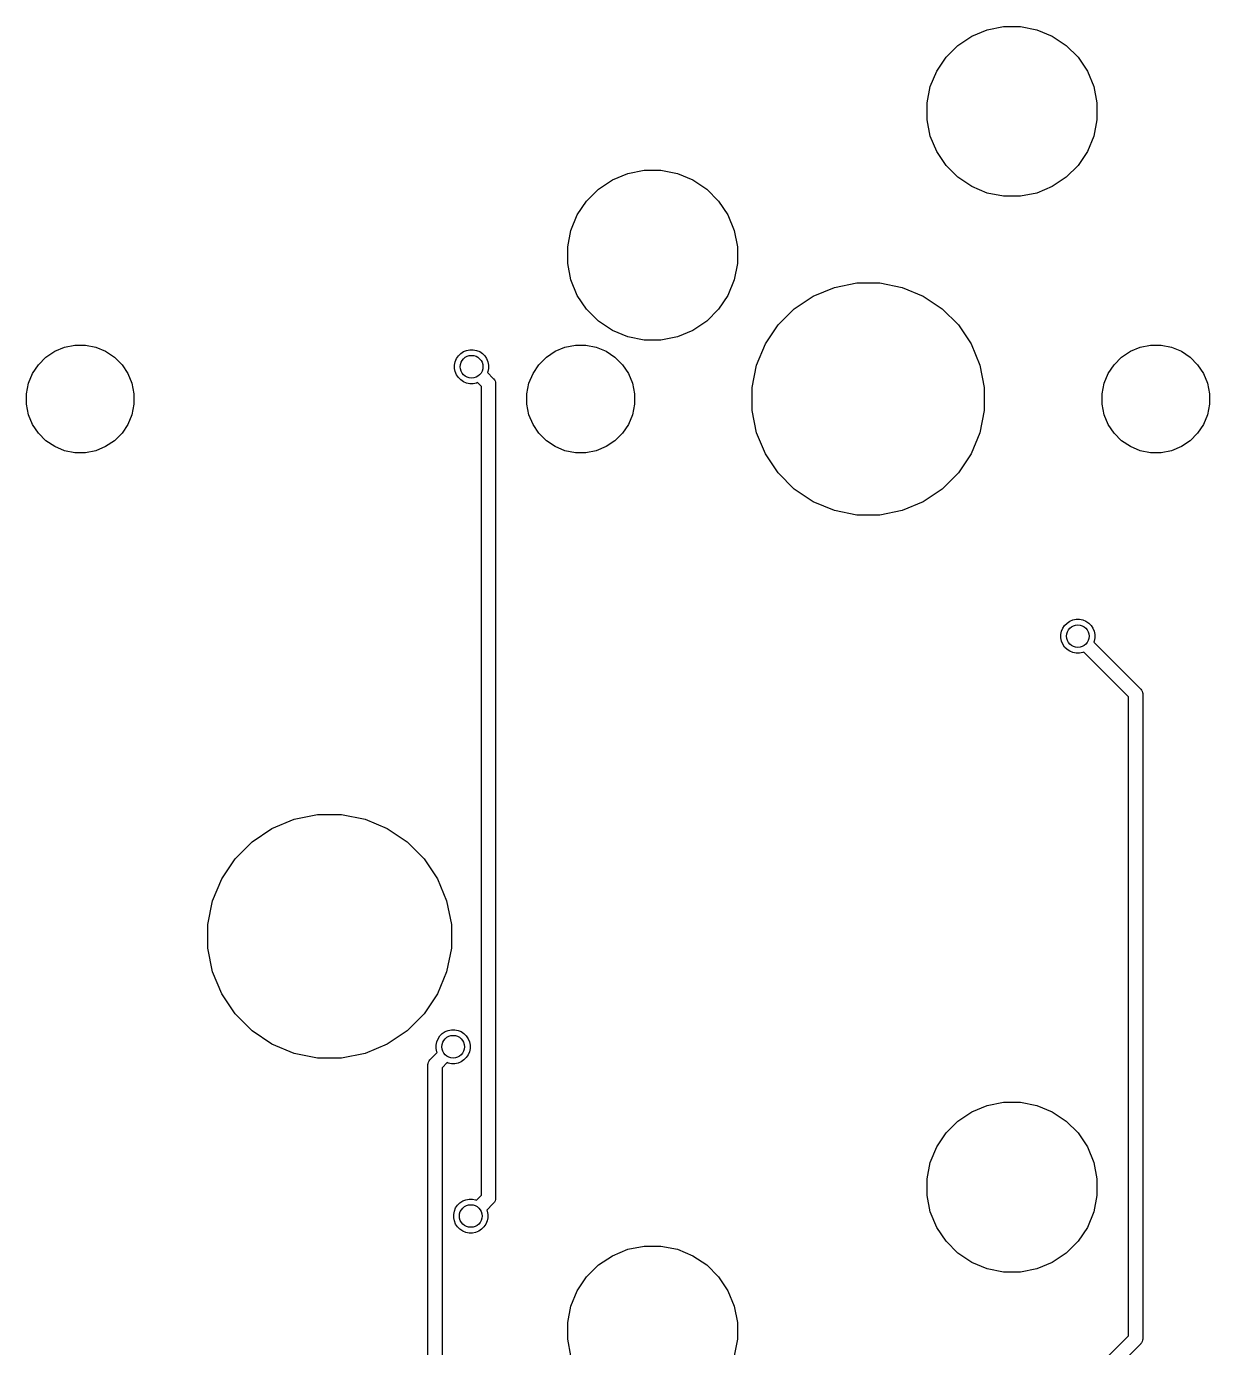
# Model space of a CAD drawing. Extents: x 0.5 to 11.1, y -4 to -0.9.
# Drawn here: x 10.305 to 11.128, y -2.068 to -1.149 of the extents above; entities that cross this region are included whole.
import ezdxf

# ---------------------------------------------------------------- set-up
doc = ezdxf.new("R2010")
doc.units = 0
doc.header["$MEASUREMENT"] = 0
doc.layers.add('BLACK', color=7, linetype='CONTINUOUS')

msp = doc.modelspace()

# ---------------------------------------------------------------- linework, layer by layer
at = {"layer": 'BLACK', "linetype": 'CONTINUOUS'}
for p, q in [((10.9527, -1.16259), (10.9624, -1.15613)), ((10.9624, -1.15613), (10.9731, -1.15168)), ((10.9731, -1.15168), (10.9845, -1.14941)), ((10.9845, -1.14941), (10.9962, -1.14941)), ((10.9962, -1.14941), (11.0076, -1.15168)), ((11.0076, -1.15168), (11.0183, -1.15613)), ((11.0183, -1.15613), (11.028, -1.16259)), ((10.9445, -1.17082), (10.9527, -1.16259)), ((11.028, -1.16259), (11.0362, -1.17082)), ((10.938, -1.18049), (10.9445, -1.17082)), ((11.0362, -1.17082), (11.0427, -1.18049)), ((10.9335, -1.19124), (10.938, -1.18049)), ((11.0427, -1.18049), (11.0471, -1.19124)), ((10.9313, -1.20265), (10.9335, -1.19124)), ((11.0471, -1.19124), (11.0494, -1.20265)), ((10.9313, -1.21428), (10.9313, -1.20265)), ((11.0494, -1.20265), (11.0494, -1.21428)), ((10.9335, -1.22569), (10.9313, -1.21428)), ((11.0494, -1.21428), (11.0471, -1.22569)), ((10.938, -1.23644), (10.9335, -1.22569)), ((11.0471, -1.22569), (11.0427, -1.23644)), ((10.9445, -1.24611), (10.938, -1.23644)), ((11.0427, -1.23644), (11.0362, -1.24611)), ((10.9527, -1.25434), (10.9445, -1.24611)), ((11.0362, -1.24611), (11.028, -1.25434)), ((10.7027, -1.26259), (10.7124, -1.25613)), ((10.7124, -1.25613), (10.7231, -1.25168)), ((10.7231, -1.25168), (10.7345, -1.24941)), ((10.7345, -1.24941), (10.7462, -1.24941)), ((10.7462, -1.24941), (10.7576, -1.25168)), ((10.7576, -1.25168), (10.7683, -1.25613)), ((10.7683, -1.25613), (10.778, -1.26259)), ((10.9624, -1.2608), (10.9527, -1.25434)), ((11.028, -1.25434), (11.0183, -1.2608)), ((10.6945, -1.27082), (10.7027, -1.26259)), ((10.778, -1.26259), (10.7862, -1.27082)), ((10.9731, -1.26525), (10.9624, -1.2608)), ((10.9845, -1.26752), (10.9731, -1.26525)), ((10.9962, -1.26752), (10.9845, -1.26752)), ((11.0076, -1.26525), (10.9962, -1.26752)), ((11.0183, -1.2608), (11.0076, -1.26525)), ((10.688, -1.28049), (10.6945, -1.27082)), ((10.7862, -1.27082), (10.7927, -1.28049)), ((10.6835, -1.29124), (10.688, -1.28049)), ((10.7927, -1.28049), (10.7971, -1.29124)), ((10.6813, -1.30265), (10.6835, -1.29124)), ((10.7971, -1.29124), (10.7994, -1.30265)), ((10.6813, -1.31428), (10.6813, -1.30265)), ((10.7994, -1.30265), (10.7994, -1.31428)), ((10.6835, -1.32569), (10.6813, -1.31428)), ((10.7994, -1.31428), (10.7971, -1.32569)), ((10.688, -1.33644), (10.6835, -1.32569)), ((10.7971, -1.32569), (10.7927, -1.33644)), ((10.8521, -1.33694), (10.8668, -1.33086)), ((10.8668, -1.33086), (10.8824, -1.32776)), ((10.8824, -1.32776), (10.8983, -1.32776)), ((10.8983, -1.32776), (10.9139, -1.33086)), ((10.9139, -1.33086), (10.9286, -1.33694)), ((10.6945, -1.34611), (10.688, -1.33644)), ((10.7927, -1.33644), (10.7862, -1.34611)), ((10.8389, -1.34577), (10.8521, -1.33694)), ((10.9286, -1.33694), (10.9418, -1.34577)), ((10.7027, -1.35434), (10.6945, -1.34611)), ((10.7862, -1.34611), (10.778, -1.35434)), ((10.8276, -1.35702), (10.8389, -1.34577)), ((10.9418, -1.34577), (10.953, -1.35702)), ((10.7124, -1.3608), (10.7027, -1.35434)), ((10.778, -1.35434), (10.7683, -1.3608)), ((10.8188, -1.37023), (10.8276, -1.35702)), ((10.953, -1.35702), (10.9619, -1.37023)), ((10.7231, -1.36525), (10.7124, -1.3608)), ((10.7345, -1.36752), (10.7231, -1.36525)), ((10.7462, -1.36752), (10.7345, -1.36752)), ((10.7576, -1.36525), (10.7462, -1.36752)), ((10.7683, -1.3608), (10.7576, -1.36525)), ((10.3185, -1.37941), (10.3246, -1.37532)), ((10.3246, -1.37532), (10.3314, -1.3725)), ((10.3314, -1.3725), (10.3386, -1.37106)), ((10.3386, -1.37106), (10.346, -1.37106)), ((10.346, -1.37106), (10.3532, -1.3725)), ((10.3532, -1.3725), (10.36, -1.37532)), ((10.36, -1.37532), (10.3661, -1.37941)), ((10.6053, -1.37849), (10.6069, -1.37685)), ((10.6069, -1.37685), (10.6089, -1.37556)), ((10.6089, -1.37556), (10.611, -1.37467)), ((10.611, -1.37467), (10.6133, -1.37421)), ((10.6133, -1.37421), (10.6156, -1.37421)), ((10.6156, -1.37421), (10.6179, -1.37467)), ((10.6179, -1.37467), (10.6201, -1.37556)), ((10.6201, -1.37556), (10.622, -1.37685)), ((10.622, -1.37685), (10.6236, -1.37849)), ((10.6665, -1.37941), (10.6726, -1.37532)), ((10.6726, -1.37532), (10.6794, -1.3725)), ((10.6794, -1.3725), (10.6867, -1.37106)), ((10.6867, -1.37106), (10.694, -1.37106)), ((10.694, -1.37106), (10.7012, -1.3725)), ((10.7012, -1.3725), (10.7081, -1.37532)), ((10.7081, -1.37532), (10.7142, -1.37941)), ((10.8127, -1.38492), (10.8188, -1.37023)), ((10.9619, -1.37023), (10.9679, -1.38492)), ((11.0665, -1.37941), (11.0726, -1.37532)), ((11.0726, -1.37532), (11.0794, -1.3725)), ((11.0794, -1.3725), (11.0867, -1.37106)), ((11.0867, -1.37106), (11.094, -1.37106)), ((11.094, -1.37106), (11.1012, -1.3725)), ((11.1012, -1.3725), (11.1081, -1.37532)), ((11.1081, -1.37532), (11.1142, -1.37941)), ((10.3092, -1.39075), (10.3133, -1.38462)), ((10.3133, -1.38462), (10.3185, -1.37941)), ((10.3661, -1.37941), (10.3714, -1.38462)), ((10.3714, -1.38462), (10.3754, -1.39075)), ((10.6027, -1.38486), (10.6031, -1.38258)), ((10.6027, -1.38719), (10.6027, -1.38486)), ((10.6031, -1.38258), (10.604, -1.38043)), ((10.604, -1.38043), (10.6053, -1.37849)), ((10.6236, -1.37849), (10.6249, -1.38043)), ((10.6249, -1.38043), (10.6258, -1.38258)), ((10.6258, -1.38258), (10.6263, -1.38486)), ((10.6263, -1.38486), (10.6263, -1.38719)), ((10.6572, -1.39075), (10.6613, -1.38462)), ((10.6613, -1.38462), (10.6665, -1.37941)), ((10.7142, -1.37941), (10.7194, -1.38462)), ((10.7194, -1.38462), (10.7235, -1.39075)), ((10.8096, -1.40052), (10.8127, -1.38492)), ((10.9679, -1.38492), (10.971, -1.40052)), ((11.0572, -1.39075), (11.0613, -1.38462)), ((11.0613, -1.38462), (11.0665, -1.37941)), ((11.1142, -1.37941), (11.1194, -1.38462)), ((11.1194, -1.38462), (11.1235, -1.39075)), ((10.3063, -1.39755), (10.3092, -1.39075)), ((10.3754, -1.39075), (10.3783, -1.39755)), ((10.6031, -1.38947), (10.6027, -1.38719)), ((10.604, -1.39162), (10.6031, -1.38947)), ((10.6053, -1.39355), (10.604, -1.39162)), ((10.6069, -1.3952), (10.6053, -1.39355)), ((10.6089, -1.39649), (10.6069, -1.3952)), ((10.6258, -1.38947), (10.6255, -1.39014)), ((10.6255, -1.39014), (10.6296, -1.39418)), ((10.6263, -1.38719), (10.6258, -1.38947)), ((10.6296, -1.39418), (10.6298, -1.39434)), ((10.6298, -1.39434), (10.6299, -1.39453)), ((10.6299, -1.39453), (10.6299, -1.39453)), ((10.6299, -1.39453), (10.6304, -1.39509)), ((10.6304, -1.39509), (10.6306, -1.39554)), ((10.6306, -1.39554), (10.6308, -1.39594)), ((10.6308, -1.39594), (10.6311, -1.39687)), ((10.6544, -1.39755), (10.6572, -1.39075)), ((10.7235, -1.39075), (10.7263, -1.39755)), ((11.0544, -1.39755), (11.0572, -1.39075)), ((11.1235, -1.39075), (11.1263, -1.39755)), ((10.3049, -1.40478), (10.3063, -1.39755)), ((10.3049, -1.41215), (10.3049, -1.40478)), ((10.3783, -1.39755), (10.3797, -1.40478)), ((10.3797, -1.40478), (10.3797, -1.41215)), ((10.611, -1.39738), (10.6089, -1.39649)), ((10.6133, -1.39783), (10.611, -1.39738)), ((10.6156, -1.39783), (10.6133, -1.39783)), ((10.6179, -1.39738), (10.6156, -1.39783)), ((10.6186, -1.3971), (10.6179, -1.39738)), ((10.6214, -1.39987), (10.6186, -1.3971)), ((10.6214, -1.96214), (10.6214, -1.39987)), ((10.6311, -1.39687), (10.6312, -1.39759)), ((10.6312, -1.39759), (10.6312, -1.39759)), ((10.6312, -1.39759), (10.6312, -1.39783)), ((10.6312, -1.39783), (10.6312, -1.39808)), ((10.6312, -1.39808), (10.6312, -1.96393)), ((10.6529, -1.40478), (10.6544, -1.39755)), ((10.6529, -1.41215), (10.6529, -1.40478)), ((10.7263, -1.39755), (10.7277, -1.40478)), ((10.7277, -1.40478), (10.7277, -1.41215)), ((10.8096, -1.41641), (10.8096, -1.40052)), ((10.971, -1.40052), (10.971, -1.41641)), ((11.0529, -1.40478), (11.0544, -1.39755)), ((11.0529, -1.41215), (11.0529, -1.40478)), ((11.1263, -1.39755), (11.1277, -1.40478)), ((11.1277, -1.40478), (11.1277, -1.41215)), ((10.3063, -1.41937), (10.3049, -1.41215)), ((10.3797, -1.41215), (10.3783, -1.41937)), ((10.6544, -1.41937), (10.6529, -1.41215)), ((10.7277, -1.41215), (10.7263, -1.41937)), ((11.0544, -1.41937), (11.0529, -1.41215)), ((11.1277, -1.41215), (11.1263, -1.41937)), ((10.3092, -1.42618), (10.3063, -1.41937)), ((10.3783, -1.41937), (10.3754, -1.42618)), ((10.6572, -1.42618), (10.6544, -1.41937)), ((10.7263, -1.41937), (10.7235, -1.42618)), ((10.8127, -1.43201), (10.8096, -1.41641)), ((10.971, -1.41641), (10.9679, -1.43201)), ((11.0572, -1.42618), (11.0544, -1.41937)), ((11.1263, -1.41937), (11.1235, -1.42618)), ((10.3133, -1.43231), (10.3092, -1.42618)), ((10.3185, -1.43752), (10.3133, -1.43231)), ((10.3714, -1.43231), (10.3661, -1.43752)), ((10.3754, -1.42618), (10.3714, -1.43231)), ((10.6613, -1.43231), (10.6572, -1.42618)), ((10.6665, -1.43752), (10.6613, -1.43231)), ((10.7194, -1.43231), (10.7142, -1.43752)), ((10.7235, -1.42618), (10.7194, -1.43231)), ((10.8188, -1.44669), (10.8127, -1.43201)), ((10.9679, -1.43201), (10.9619, -1.44669)), ((11.0613, -1.43231), (11.0572, -1.42618)), ((11.0665, -1.43752), (11.0613, -1.43231)), ((11.1194, -1.43231), (11.1142, -1.43752)), ((11.1235, -1.42618), (11.1194, -1.43231)), ((10.3246, -1.44161), (10.3185, -1.43752)), ((10.3314, -1.44443), (10.3246, -1.44161)), ((10.36, -1.44161), (10.3532, -1.44443)), ((10.3661, -1.43752), (10.36, -1.44161)), ((10.6726, -1.44161), (10.6665, -1.43752)), ((10.6794, -1.44443), (10.6726, -1.44161)), ((10.7081, -1.44161), (10.7012, -1.44443)), ((10.7142, -1.43752), (10.7081, -1.44161)), ((11.0726, -1.44161), (11.0665, -1.43752)), ((11.0794, -1.44443), (11.0726, -1.44161)), ((11.1081, -1.44161), (11.1012, -1.44443)), ((11.1142, -1.43752), (11.1081, -1.44161)), ((10.3386, -1.44587), (10.3314, -1.44443)), ((10.346, -1.44587), (10.3386, -1.44587)), ((10.3532, -1.44443), (10.346, -1.44587)), ((10.6867, -1.44587), (10.6794, -1.44443)), ((10.694, -1.44587), (10.6867, -1.44587)), ((10.7012, -1.44443), (10.694, -1.44587)), ((10.8276, -1.45991), (10.8188, -1.44669)), ((10.9619, -1.44669), (10.953, -1.45991)), ((11.0867, -1.44587), (11.0794, -1.44443)), ((11.094, -1.44587), (11.0867, -1.44587)), ((11.1012, -1.44443), (11.094, -1.44587)), ((10.8389, -1.47116), (10.8276, -1.45991)), ((10.953, -1.45991), (10.9418, -1.47116)), ((10.8521, -1.47999), (10.8389, -1.47116)), ((10.9418, -1.47116), (10.9286, -1.47999)), ((10.8668, -1.48607), (10.8521, -1.47999)), ((10.8824, -1.48917), (10.8668, -1.48607)), ((10.9139, -1.48607), (10.8983, -1.48917)), ((10.9286, -1.47999), (10.9139, -1.48607)), ((10.8983, -1.48917), (10.8824, -1.48917)), ((11.0327, -1.56207), (11.035, -1.56161)), ((11.035, -1.56161), (11.0373, -1.56161)), ((11.0373, -1.56161), (11.0396, -1.56207)), ((11.0243, -1.57226), (11.0248, -1.56998)), ((11.0248, -1.56998), (11.0257, -1.56783)), ((11.0257, -1.56783), (11.0269, -1.5659)), ((11.0269, -1.5659), (11.0286, -1.56425)), ((11.0286, -1.56425), (11.0305, -1.56296)), ((11.0305, -1.56296), (11.0327, -1.56207)), ((11.0396, -1.56207), (11.0417, -1.56296)), ((11.0417, -1.56296), (11.0437, -1.56425)), ((11.0437, -1.56425), (11.0453, -1.5659)), ((11.0453, -1.5659), (11.0466, -1.56783)), ((11.0466, -1.56783), (11.0475, -1.56998)), ((11.0475, -1.56998), (11.0479, -1.57226)), ((11.0243, -1.57459), (11.0243, -1.57226)), ((11.0248, -1.57687), (11.0243, -1.57459)), ((11.0257, -1.57902), (11.0248, -1.57687)), ((11.0269, -1.58095), (11.0257, -1.57902)), ((11.0475, -1.57687), (11.0472, -1.57754)), ((11.0472, -1.57754), (11.0796, -1.60993)), ((11.0479, -1.57459), (11.0475, -1.57687)), ((11.0479, -1.57226), (11.0479, -1.57459)), ((11.0286, -1.5826), (11.0269, -1.58095)), ((11.0305, -1.58389), (11.0286, -1.5826)), ((11.0327, -1.58478), (11.0305, -1.58389)), ((11.035, -1.58524), (11.0327, -1.58478)), ((11.0373, -1.58524), (11.035, -1.58524)), ((11.0396, -1.58478), (11.0373, -1.58524)), ((11.0402, -1.5845), (11.0396, -1.58478)), ((11.0714, -1.61562), (11.0402, -1.5845)), ((11.0714, -2.05997), (11.0714, -1.61562)), ((11.0796, -1.60993), (11.0798, -1.61009)), ((11.0798, -1.61009), (11.0799, -1.61027)), ((11.0799, -1.61027), (11.0804, -1.61084)), ((11.0804, -1.61084), (11.0806, -1.6113)), ((11.0806, -1.6113), (11.0808, -1.61169)), ((11.0808, -1.61169), (11.0811, -1.61262)), ((11.0811, -1.61262), (11.0812, -1.61334)), ((11.0812, -1.61334), (11.0812, -1.61334)), ((11.0812, -1.61334), (11.0812, -1.61358)), ((11.0812, -1.61358), (11.0812, -1.61382)), ((11.0812, -1.61382), (11.0812, -2.06177)), ((10.491, -1.70071), (10.5074, -1.69746)), ((10.5074, -1.69746), (10.5241, -1.69746)), ((10.5241, -1.69746), (10.5404, -1.70071)), ((10.4618, -1.71636), (10.4756, -1.70709)), ((10.4756, -1.70709), (10.491, -1.70071)), ((10.5404, -1.70071), (10.5558, -1.70709)), ((10.5558, -1.70709), (10.5697, -1.71636)), ((10.45, -1.72815), (10.4618, -1.71636)), ((10.5697, -1.71636), (10.5815, -1.72815)), ((10.4407, -1.74201), (10.45, -1.72815)), ((10.5815, -1.72815), (10.5907, -1.74201)), ((10.4343, -1.75742), (10.4407, -1.74201)), ((10.5907, -1.74201), (10.5971, -1.75742)), ((10.4311, -1.77377), (10.4343, -1.75742)), ((10.5971, -1.75742), (10.6004, -1.77377)), ((10.4311, -1.79044), (10.4311, -1.77377)), ((10.6004, -1.77377), (10.6004, -1.79044)), ((10.4343, -1.8068), (10.4311, -1.79044)), ((10.6004, -1.79044), (10.5971, -1.8068)), ((10.4407, -1.8222), (10.4343, -1.8068)), ((10.5971, -1.8068), (10.5907, -1.8222)), ((10.45, -1.83606), (10.4407, -1.8222)), ((10.5907, -1.8222), (10.5815, -1.83606)), ((10.4618, -1.84785), (10.45, -1.83606)), ((10.5815, -1.83606), (10.5697, -1.84785)), ((10.4756, -1.85712), (10.4618, -1.84785)), ((10.5697, -1.84785), (10.5558, -1.85712)), ((10.5899, -1.85769), (10.5903, -1.85541)), ((10.5903, -1.85541), (10.5912, -1.85326)), ((10.5912, -1.85326), (10.5925, -1.85133)), ((10.5925, -1.85133), (10.5941, -1.84968)), ((10.5941, -1.84968), (10.5961, -1.84839)), ((10.5961, -1.84839), (10.5982, -1.8475)), ((10.5982, -1.8475), (10.6005, -1.84705)), ((10.6005, -1.84705), (10.6028, -1.84705)), ((10.6028, -1.84705), (10.6051, -1.8475)), ((10.6051, -1.8475), (10.6073, -1.84839)), ((10.6073, -1.84839), (10.6092, -1.84968)), ((10.6092, -1.84968), (10.6108, -1.85133)), ((10.6108, -1.85133), (10.6121, -1.85326)), ((10.6121, -1.85326), (10.613, -1.85541)), ((10.613, -1.85541), (10.6135, -1.85769)), ((10.491, -1.8635), (10.4756, -1.85712)), ((10.5074, -1.86675), (10.491, -1.8635)), ((10.5404, -1.8635), (10.5241, -1.86675)), ((10.5558, -1.85712), (10.5404, -1.8635)), ((10.5857, -1.86784), (10.5906, -1.86298)), ((10.5899, -1.86002), (10.5899, -1.85769)), ((10.5903, -1.8623), (10.5899, -1.86002)), ((10.5906, -1.86298), (10.5903, -1.8623)), ((10.6121, -1.86445), (10.6108, -1.86639)), ((10.613, -1.8623), (10.6121, -1.86445)), ((10.6135, -1.86002), (10.613, -1.8623)), ((10.6135, -1.85769), (10.6135, -1.86002)), ((10.5241, -1.86675), (10.5074, -1.86675)), ((10.5841, -1.87125), (10.5842, -1.87052)), ((10.5841, -1.87149), (10.5841, -1.87125)), ((10.5841, -1.87125), (10.5841, -1.87125)), ((10.5841, -1.87173), (10.5841, -1.87149)), ((10.5841, -2.44397), (10.5841, -1.87173)), ((10.5842, -1.87052), (10.5845, -1.8696)), ((10.5845, -1.8696), (10.5849, -1.86874)), ((10.5849, -1.86874), (10.5855, -1.86799)), ((10.5855, -1.86799), (10.5857, -1.86784)), ((10.5976, -1.86994), (10.594, -1.87353)), ((10.594, -1.87353), (10.594, -2.44217)), ((10.5982, -1.87022), (10.5976, -1.86994)), ((10.6005, -1.87067), (10.5982, -1.87022)), ((10.6028, -1.87067), (10.6005, -1.87067)), ((10.6051, -1.87022), (10.6028, -1.87067)), ((10.6073, -1.86933), (10.6051, -1.87022)), ((10.6092, -1.86803), (10.6073, -1.86933)), ((10.6108, -1.86639), (10.6092, -1.86803)), ((10.9624, -1.90416), (10.9731, -1.89971)), ((10.9731, -1.89971), (10.9845, -1.89744)), ((10.9845, -1.89744), (10.9962, -1.89744)), ((10.9962, -1.89744), (11.0076, -1.89971)), ((11.0076, -1.89971), (11.0183, -1.90416)), ((10.9445, -1.91885), (10.9527, -1.91062)), ((10.9527, -1.91062), (10.9624, -1.90416)), ((11.0183, -1.90416), (11.028, -1.91062)), ((11.028, -1.91062), (11.0362, -1.91885)), ((10.938, -1.92852), (10.9445, -1.91885)), ((11.0362, -1.91885), (11.0427, -1.92852)), ((10.9335, -1.93927), (10.938, -1.92852)), ((11.0427, -1.92852), (11.0471, -1.93927)), ((10.9313, -1.95068), (10.9335, -1.93927)), ((11.0471, -1.93927), (11.0494, -1.95068)), ((10.9313, -1.96231), (10.9313, -1.95068)), ((11.0494, -1.95068), (11.0494, -1.96231)), ((10.6083, -1.96611), (10.6104, -1.96522)), ((10.6104, -1.96522), (10.6127, -1.96476)), ((10.6127, -1.96476), (10.615, -1.96476)), ((10.615, -1.96476), (10.6173, -1.96522)), ((10.6173, -1.96522), (10.618, -1.9655)), ((10.618, -1.9655), (10.6214, -1.96214)), ((10.6311, -1.96514), (10.6308, -1.96607)), ((10.6312, -1.96442), (10.6311, -1.96514)), ((10.6312, -1.96393), (10.6312, -1.96417)), ((10.6312, -1.96417), (10.6312, -1.96441)), ((10.6312, -1.96441), (10.6312, -1.96442)), ((10.9335, -1.97372), (10.9313, -1.96231)), ((11.0494, -1.96231), (11.0471, -1.97372)), ((10.6021, -1.97541), (10.6025, -1.97313)), ((10.6025, -1.97313), (10.6034, -1.97098)), ((10.6034, -1.97098), (10.6047, -1.96905)), ((10.6047, -1.96905), (10.6063, -1.9674)), ((10.6063, -1.9674), (10.6083, -1.96611)), ((10.6293, -1.96807), (10.625, -1.97246)), ((10.625, -1.97246), (10.6252, -1.97313)), ((10.6252, -1.97313), (10.6257, -1.97541)), ((10.6296, -1.96782), (10.6293, -1.96807)), ((10.6293, -1.96807), (10.6293, -1.96807)), ((10.6298, -1.96767), (10.6296, -1.96782)), ((10.6304, -1.96692), (10.6298, -1.96767)), ((10.6308, -1.96607), (10.6304, -1.96692)), ((10.938, -1.98447), (10.9335, -1.97372)), ((11.0471, -1.97372), (11.0427, -1.98447)), ((10.6021, -1.97774), (10.6021, -1.97541)), ((10.6025, -1.98002), (10.6021, -1.97774)), ((10.6034, -1.98217), (10.6025, -1.98002)), ((10.6047, -1.9841), (10.6034, -1.98217)), ((10.6063, -1.98575), (10.6047, -1.9841)), ((10.6231, -1.9841), (10.6214, -1.98575)), ((10.6243, -1.98217), (10.6231, -1.9841)), ((10.6252, -1.98002), (10.6243, -1.98217)), ((10.6257, -1.97774), (10.6252, -1.98002)), ((10.6257, -1.97541), (10.6257, -1.97774)), ((10.6083, -1.98704), (10.6063, -1.98575)), ((10.6104, -1.98793), (10.6083, -1.98704)), ((10.6127, -1.98839), (10.6104, -1.98793)), ((10.615, -1.98839), (10.6127, -1.98839)), ((10.6173, -1.98793), (10.615, -1.98839)), ((10.6195, -1.98704), (10.6173, -1.98793)), ((10.6214, -1.98575), (10.6195, -1.98704)), ((10.9445, -1.99414), (10.938, -1.98447)), ((11.0427, -1.98447), (11.0362, -1.99414)), ((10.7124, -2.00416), (10.7231, -1.99971)), ((10.7231, -1.99971), (10.7345, -1.99744)), ((10.7345, -1.99744), (10.7462, -1.99744)), ((10.7462, -1.99744), (10.7576, -1.99971)), ((10.7576, -1.99971), (10.7683, -2.00416)), ((10.9527, -2.00237), (10.9445, -1.99414)), ((10.9624, -2.00883), (10.9527, -2.00237)), ((11.028, -2.00237), (11.0183, -2.00883)), ((11.0362, -1.99414), (11.028, -2.00237)), ((10.6945, -2.01885), (10.7027, -2.01062)), ((10.7027, -2.01062), (10.7124, -2.00416)), ((10.7683, -2.00416), (10.778, -2.01062)), ((10.778, -2.01062), (10.7862, -2.01885)), ((10.9731, -2.01328), (10.9624, -2.00883)), ((11.0183, -2.00883), (11.0076, -2.01328)), ((10.688, -2.02852), (10.6945, -2.01885)), ((10.7862, -2.01885), (10.7927, -2.02852)), ((10.9845, -2.01555), (10.9731, -2.01328)), ((10.9962, -2.01555), (10.9845, -2.01555)), ((11.0076, -2.01328), (10.9962, -2.01555)), ((10.6835, -2.03927), (10.688, -2.02852)), ((10.7927, -2.02852), (10.7971, -2.03927)), ((10.6813, -2.05068), (10.6835, -2.03927)), ((10.7971, -2.03927), (10.7994, -2.05068)), ((10.6813, -2.06231), (10.6813, -2.05068)), ((10.7994, -2.05068), (10.7994, -2.06231)), ((10.6835, -2.07372), (10.6813, -2.06231)), ((10.7994, -2.06231), (10.7971, -2.07372)), ((10.9986, -2.13277), (11.0714, -2.05997)), ((11.0796, -2.06566), (11.0068, -2.13846)), ((11.0798, -2.0655), (11.0796, -2.06566)), ((11.0799, -2.06532), (11.0798, -2.0655)), ((11.0804, -2.06476), (11.0799, -2.06532)), ((11.0799, -2.06532), (11.0799, -2.06532)), ((11.0808, -2.0639), (11.0804, -2.06476)), ((11.0811, -2.06297), (11.0808, -2.0639)), ((11.0812, -2.06225), (11.0811, -2.06297)), ((11.0812, -2.06177), (11.0812, -2.06201)), ((11.0812, -2.06201), (11.0812, -2.06225)), ((11.0812, -2.06225), (11.0812, -2.06225))]:
    msp.add_line(p, q, dxfattribs=at)
at = {"layer": 'BLACK'}
for centre in [(10.6145, -1.38602), (11.0361, -1.57343), (10.6017, -1.85886), (10.6139, -1.97657)]:
    msp.add_circle(centre, 0.007874, dxfattribs=at)

doc.saveas('drawing.dxf')
